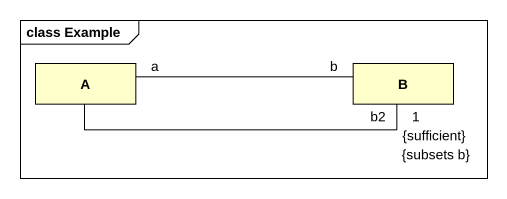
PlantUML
@startuml
mainframe class Example
hide circle
hide empty members
class A
class B
A "a" -right- "b" B
A -right- "b2\n1\n{subsets b}\n{sufficient}" B
@enduml
